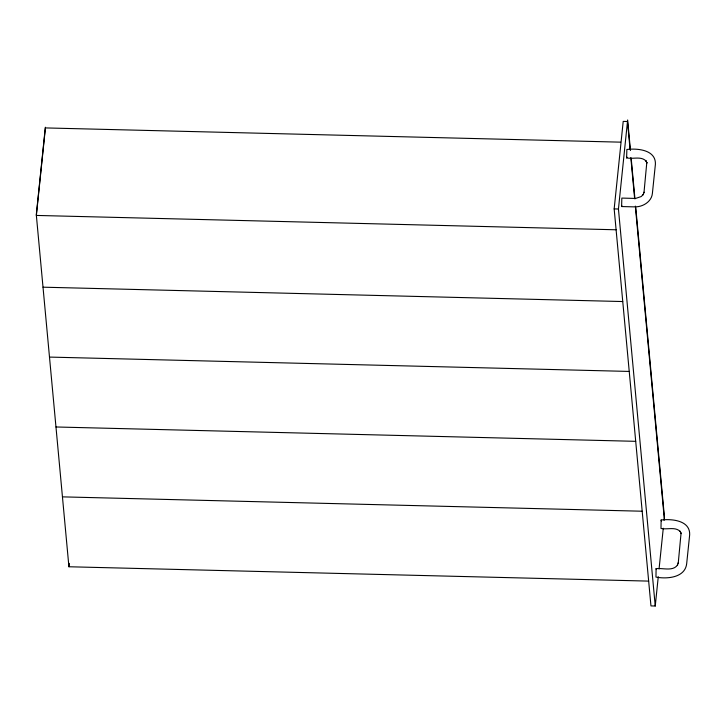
<?xml version="1.0" encoding="UTF-8"?>
<svg xmlns="http://www.w3.org/2000/svg" width="726" height="726" viewBox="0 0 726 726"><rect width="100%" height="100%" fill="white"/><g stroke="black" fill="none" stroke-linecap="round" stroke-linejoin="round"><path stroke-width="1.09" d="M45.348 127.231L36.3 214.751L68.925 566.761L648.663 581.109M68.925 566.761L69.279 563.394M658.264 576.716L655.242 606.019L650.959 605.911L614.169 208.906L623.207 121.396L627.482 121.505L630.095 149.701M655.242 606.019L618.443 209.015L627.645 119.981L630.467 150.436M659.063 568.993L663.274 528.256M664.09 520.37L664.435 516.985L635.695 206.828M626.955 157.17L626.629 157.905L626.865 149.483C637.138 148.204 655.977 149.656 655.406 164.194L652.402 193.307C651.73 201.175 643.853 206.347 636.466 206.819M621.928 205.776L621.61 206.52L621.837 198.089L634.433 198.407M661.123 520.016L660.996 528.483C668.092 529.78 675.389 526.468 680.453 531.686L680.035 531.223L681.278 533.601L681.079 532.929L678.22 563.412L678.302 562.723L677.358 565.372L677.685 564.855C672.902 571.625 663.555 567.886 656.095 568.63L655.968 577.088C666.704 579.167 684.954 577.896 686.66 563.839L689.673 534.735C690.235 520.197 671.405 518.736 661.123 520.016L661.395 520.959M635.804 198.37L641.23 196.546L643.418 194.314L643.1 194.831L644.044 192.19L643.962 192.88L646.812 162.388L647.02 163.06L645.777 160.691L646.194 161.145C641.131 155.927 633.834 159.239 626.738 157.941M620.612 142.16L45.411 127.921L36.364 215.431L616.102 229.779M621.71 206.556L634.506 206.874M614.169 208.906L618.443 209.015M43.015 287.187L622.754 301.544M49.495 357.083L629.233 371.431M55.975 426.979L635.704 441.326M62.445 496.865L642.183 511.222M656.095 568.63L656.377 569.574M631.193 158.332L634.96 198.933M630.83 157.596L634.597 198.198M635.323 206.093L664.281 518.509"/></g></svg>
